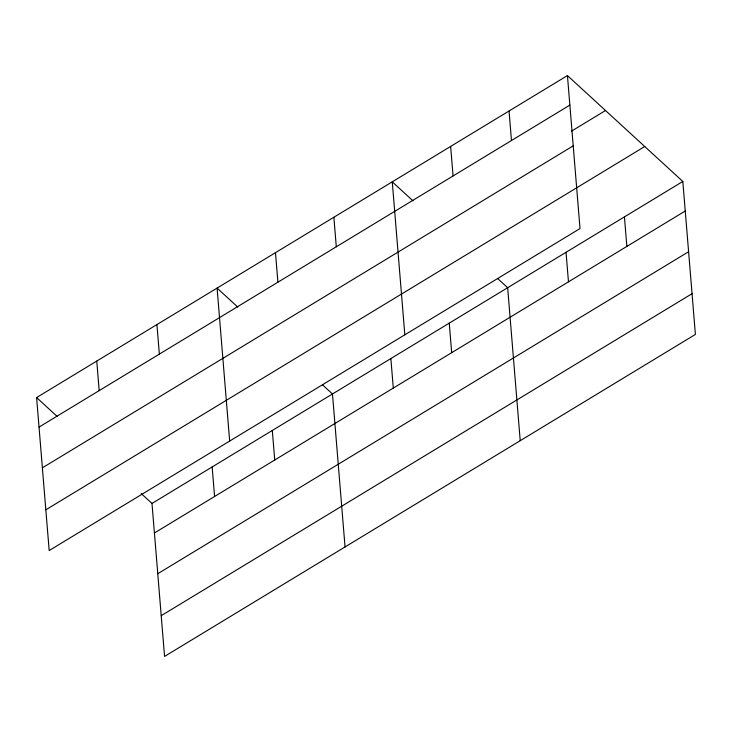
<?xml version="1.0" encoding="UTF-8"?>
<svg xmlns="http://www.w3.org/2000/svg" width="732" height="732" viewBox="0 0 732 732"><rect width="100%" height="100%" fill="white"/><g stroke="black" fill="none" stroke-linecap="round" stroke-linejoin="round"><path stroke-width="1.1" d="M567.437 75.579L580.009 228.558L49.181 550.537L36.6 397.567L567.437 75.579L682.819 181.463L695.4 334.433L164.563 656.421L151.991 503.442L141.23 493.569M39.025 427.104L569.862 105.115M571.454 131.184L605.51 110.523M42.374 467.84L573.211 145.851M45.832 509.811L644.746 146.519M151.991 503.442L682.819 181.463M154.415 532.988L685.253 210.999M157.764 573.723L688.602 251.735M161.214 615.685L692.051 293.697M412.958 200.824L392.26 181.838L404.833 334.808M497.714 278.599L507.651 287.713L520.223 440.691M237.781 307.083L217.084 288.088L229.665 441.067M322.538 384.858L332.474 393.972L345.047 546.95M36.6 397.567L57.297 416.554M624.433 216.873L626.857 246.419M566.037 252.293L568.471 281.838M509.042 110.999L511.467 140.535M450.647 146.418L453.081 175.955M449.256 323.132L451.681 352.668M390.861 358.552L393.294 388.088M333.865 217.248L336.299 246.794M275.479 252.668L277.904 282.213M272.313 430.462L274.738 459.998M212.152 466.952L214.577 496.497M156.923 324.578L159.347 354.123M96.761 361.077L99.186 390.613"/></g></svg>
